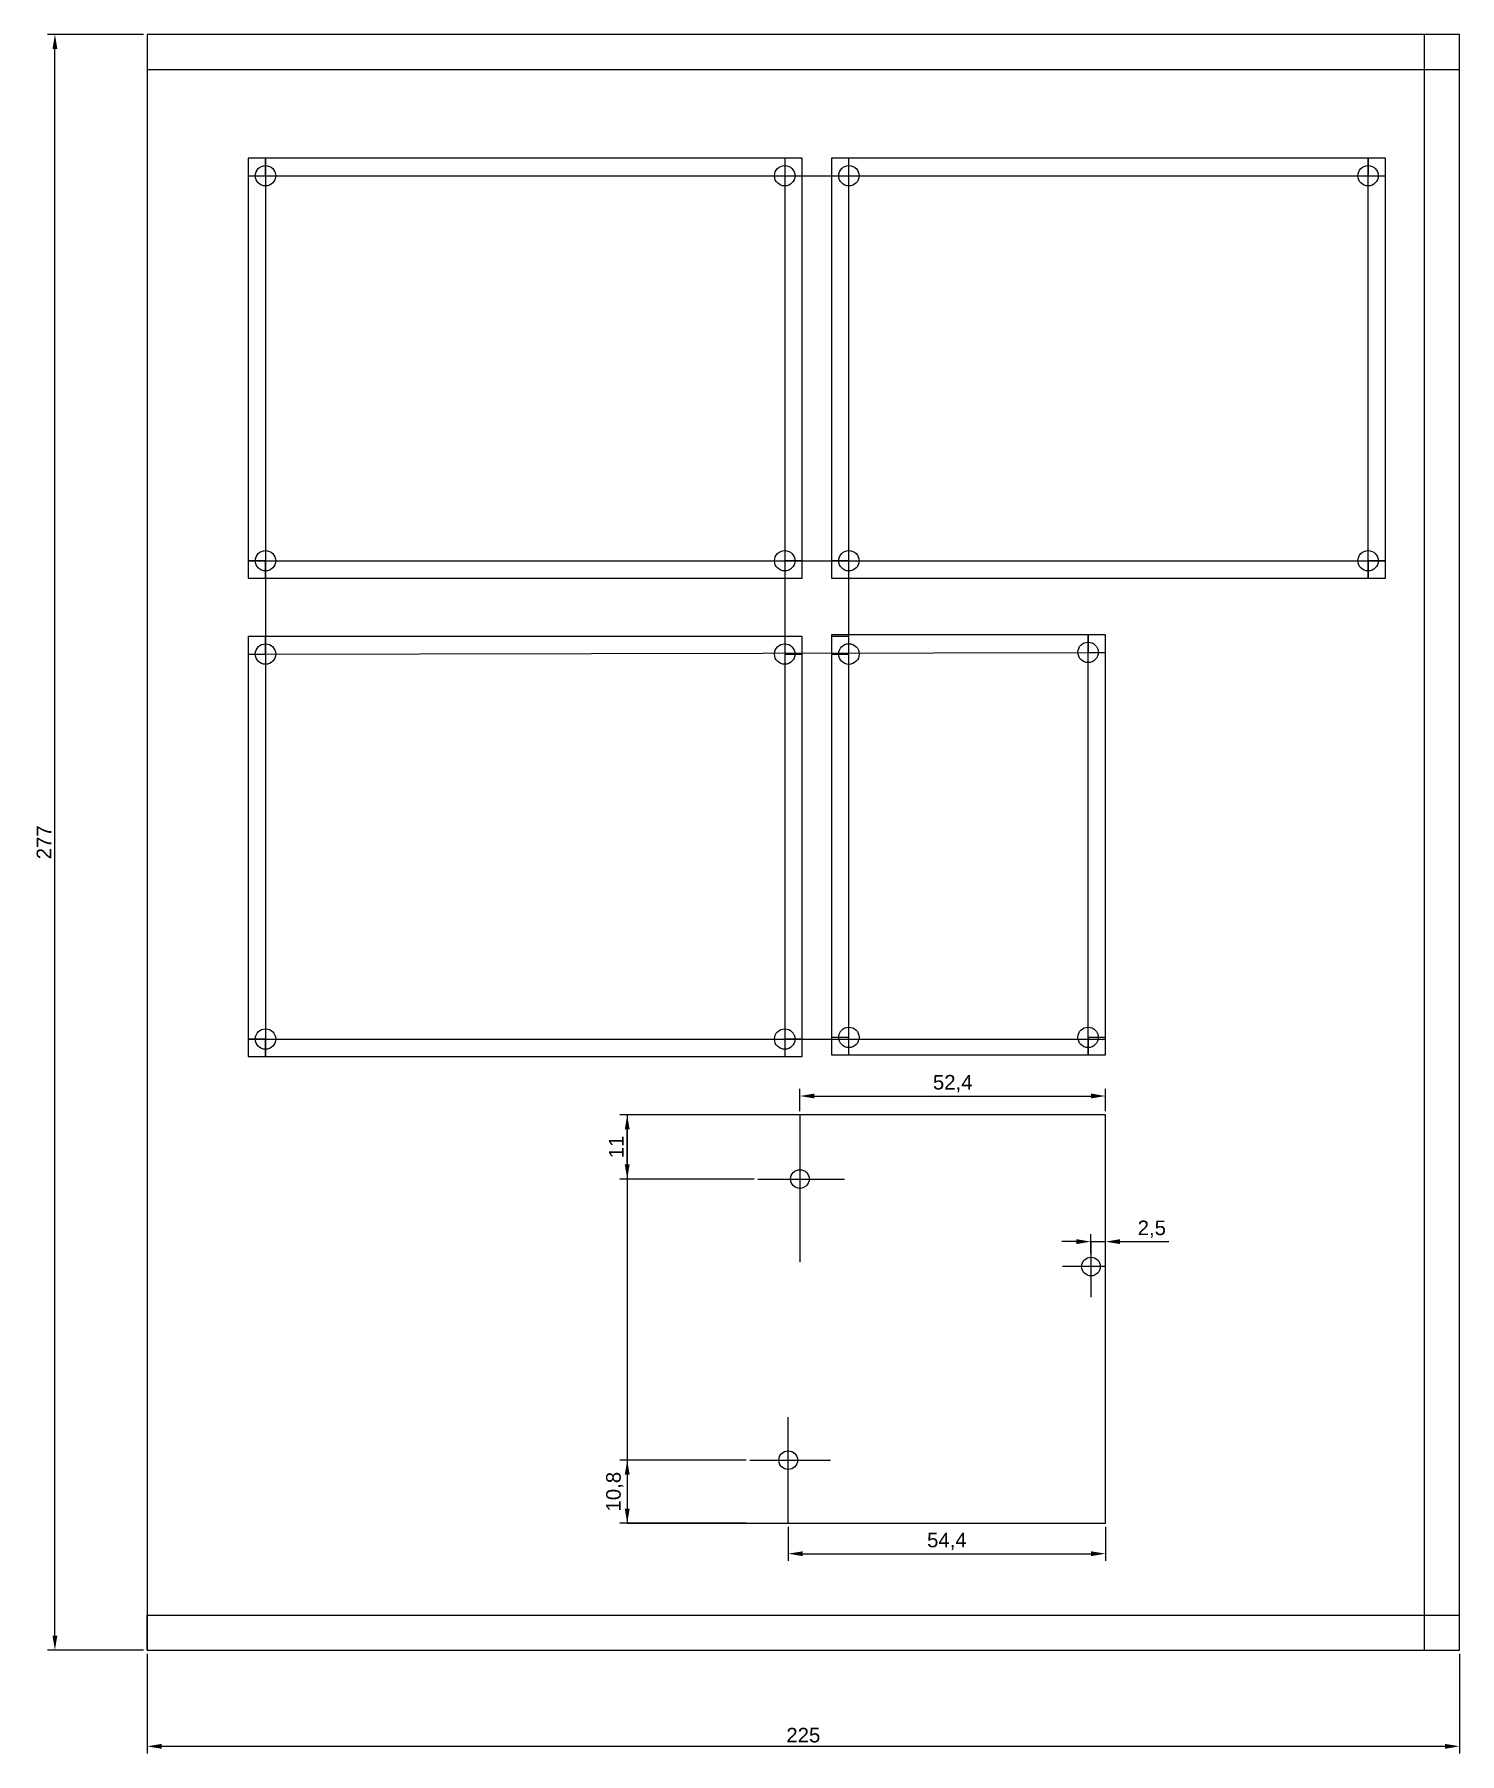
# Model space of a CAD drawing. Header units: millimetres. Extents: x -19 to 225, y -18 to 277.
import ezdxf

# ---------------------------------------------------------------- set-up
doc = ezdxf.new("R2010")
doc.units = ezdxf.units.MM
for name, color, linetype in [('board', 3, 'Continuous'), ('Dimntion', 4, 'Continuous'), ('Hole', 7, 'Continuous')]:
    doc.layers.add(name, color=color, linetype=linetype)
doc.styles.get("Standard").update_dxf_attribs({"font": 'arial.ttf'})
doc.dimstyles.new('ISO-25', dxfattribs={"dimtxt": 2.5, "dimasz": 2.5, "dimexe": 1.25, "dimexo": 0.625, "dimtad": 1, "dimtxsty": 'Standard', "dimcen": 2.5, "dimadec": 0, "dimazin": 0, "dimtfac": 1, "dimtmove": 0, "dimatfit": 3, "dimfxl": 1, "dimarcsym": 0})

# ---------------------------------------------------------------- blocks, each defined once
blk = doc.blocks.new('*D1')
at = {"layer": 'Defpoints', "color": 0, "transparency": 16777216}
for p in [(0, 0), (225, 0), (225, -16.48)]:
    blk.add_point(p, dxfattribs=at)
at = {"layer": 'Dimntion', "color": 0, "lineweight": -2, "transparency": 16777216}
for p, q in [((0, -0.62), (0, -17.73)), ((225, -0.62), (225, -17.73)), ((2.5, -16.48), (222.5, -16.48))]:
    blk.add_line(p, q, dxfattribs=at)
at = {"layer": 'Dimntion', "color": 0, "transparency": 16777216}
for points in [[(2.5, -16.07), (2.5, -16.9), (0, -16.48)], [(222.5, -16.07), (222.5, -16.9), (225, -16.48)]]:
    blk.add_solid(points, dxfattribs=at)
at = {"layer": 'Dimntion', "color": 0, "transparency": 16777216, "insert": (112.5, -14.58), "char_height": 2.5, "attachment_point": 5}
blk.add_mtext('225', dxfattribs=at)
blk = doc.blocks.new('*D2')
at = {"layer": 'Defpoints', "color": 0, "transparency": 16777216}
for p in [(-15.79, 277), (0, 277), (0, 0)]:
    blk.add_point(p, dxfattribs=at)
at = {"layer": 'Dimntion', "color": 0, "lineweight": -2, "transparency": 16777216}
for p, q in [((-0.63, 277), (-17.04, 277)), ((-15.79, 2.5), (-15.79, 274.5)), ((-0.63, 0), (-17.04, 0))]:
    blk.add_line(p, q, dxfattribs=at)
at = {"layer": 'Dimntion', "color": 0, "transparency": 16777216}
for points in [[(-16.21, 274.5), (-15.37, 274.5), (-15.79, 277)], [(-16.21, 2.5), (-15.37, 2.5), (-15.79, 0)]]:
    blk.add_solid(points, dxfattribs=at)
at = {"layer": 'Dimntion', "color": 0, "transparency": 16777216, "insert": (-17.67, 138.5), "char_height": 2.5, "attachment_point": 5, "rotation": 90}
blk.add_mtext('277', dxfattribs=at)
blk = doc.blocks.new('*D3')
at = {"layer": 'Defpoints', "color": 0, "transparency": 16777216}
for p in [(164.31, 95), (111.91, 91.77), (164.31, 91.77)]:
    blk.add_point(p, dxfattribs=at)
at = {"layer": 'Dimntion', "color": 0, "lineweight": -2, "transparency": 16777216}
for p, q in [((111.91, 92.39), (111.91, 96.25)), ((114.41, 95), (161.81, 95)), ((164.31, 92.39), (164.31, 96.25))]:
    blk.add_line(p, q, dxfattribs=at)
at = {"layer": 'Dimntion', "color": 0, "transparency": 16777216}
for points in [[(114.41, 95.42), (114.41, 94.59), (111.91, 95)], [(161.81, 95.42), (161.81, 94.59), (164.31, 95)]]:
    blk.add_solid(points, dxfattribs=at)
at = {"layer": 'Dimntion', "color": 0, "transparency": 16777216, "insert": (138.11, 97.13), "char_height": 2.5, "attachment_point": 5}
blk.add_mtext('52,4', dxfattribs=at)
blk = doc.blocks.new('*D4')
at = {"layer": 'Defpoints', "color": 0, "transparency": 16777216}
for p in [(164.31, 70.04), (164.31, 70.04), (161.81, 67.37)]:
    blk.add_point(p, dxfattribs=at)
at = {"layer": 'Dimntion', "color": 0, "lineweight": -2, "transparency": 16777216}
for p, q in [((161.81, 67.99), (161.81, 71.29)), ((164.31, 70.67), (164.31, 71.29)), ((159.31, 70.04), (156.81, 70.04)), ((161.81, 70.04), (164.31, 70.04)), ((166.81, 70.04), (175.17, 70.04))]:
    blk.add_line(p, q, dxfattribs=at)
at = {"layer": 'Dimntion', "color": 0, "transparency": 16777216}
for points in [[(159.31, 70.46), (159.31, 69.62), (161.81, 70.04)], [(166.81, 70.46), (166.81, 69.62), (164.31, 70.04)]]:
    blk.add_solid(points, dxfattribs=at)
at = {"layer": 'Dimntion', "color": 0, "transparency": 16777216, "insert": (172.24, 72.17), "char_height": 2.5, "attachment_point": 5}
blk.add_mtext('2,5', dxfattribs=at)
blk = doc.blocks.new('*D5')
at = {"layer": 'Defpoints', "color": 0, "transparency": 16777216}
for p in [(109.91, 21.77), (164.31, 21.77), (164.31, 16.54)]:
    blk.add_point(p, dxfattribs=at)
at = {"layer": 'Dimntion', "color": 0, "lineweight": -2, "transparency": 16777216}
for p, q in [((109.91, 21.14), (109.91, 15.29)), ((164.31, 21.14), (164.31, 15.29)), ((112.41, 16.54), (161.81, 16.54))]:
    blk.add_line(p, q, dxfattribs=at)
at = {"layer": 'Dimntion', "color": 0, "transparency": 16777216}
for points in [[(112.41, 16.95), (112.41, 16.12), (109.91, 16.54)], [(161.81, 16.95), (161.81, 16.12), (164.31, 16.54)]]:
    blk.add_solid(points, dxfattribs=at)
at = {"layer": 'Dimntion', "color": 0, "transparency": 16777216, "insert": (137.11, 18.66), "char_height": 2.5, "attachment_point": 5}
blk.add_mtext('54,4', dxfattribs=at)
blk = doc.blocks.new('*D6')
at = {"layer": 'Defpoints', "color": 0, "transparency": 16777216}
for p in [(103.3, 32.57), (82.31, 21.77), (103.3, 21.77)]:
    blk.add_point(p, dxfattribs=at)
at = {"layer": 'Dimntion', "color": 0, "lineweight": -2, "transparency": 16777216}
for p, q in [((102.68, 32.57), (81.06, 32.57)), ((82.31, 30.07), (82.31, 24.27)), ((102.68, 21.77), (81.06, 21.77))]:
    blk.add_line(p, q, dxfattribs=at)
at = {"layer": 'Dimntion', "color": 0, "transparency": 16777216}
for points in [[(81.89, 30.07), (82.73, 30.07), (82.31, 32.57)], [(81.89, 24.27), (82.73, 24.27), (82.31, 21.77)]]:
    blk.add_solid(points, dxfattribs=at)
at = {"layer": 'Dimntion', "color": 0, "transparency": 16777216, "insert": (80.18, 27.17), "char_height": 2.5, "attachment_point": 5, "rotation": 90}
blk.add_mtext('10,8', dxfattribs=at)
blk = doc.blocks.new('*D7')
at = {"layer": 'Defpoints', "color": 0, "transparency": 16777216}
for p in [(82.31, 91.77), (104.72, 91.77), (104.72, 80.77)]:
    blk.add_point(p, dxfattribs=at)
at = {"layer": 'Dimntion', "color": 0, "lineweight": -2, "transparency": 16777216}
for p, q in [((104.1, 91.77), (81.06, 91.77)), ((82.31, 83.27), (82.31, 89.27)), ((104.1, 80.77), (81.06, 80.77))]:
    blk.add_line(p, q, dxfattribs=at)
at = {"layer": 'Dimntion', "color": 0, "transparency": 16777216}
for points in [[(81.89, 89.27), (82.73, 89.27), (82.31, 91.77)], [(81.89, 83.27), (82.73, 83.27), (82.31, 80.77)]]:
    blk.add_solid(points, dxfattribs=at)
at = {"layer": 'Dimntion', "color": 0, "transparency": 16777216, "insert": (80.43, 86.27), "char_height": 2.5, "attachment_point": 5, "rotation": 90}
blk.add_mtext('11', dxfattribs=at)

msp = doc.modelspace()

# ---------------------------------------------------------------- linework, layer by layer
for p, q in [((0, 277), (0, 271)), ((219, 0), (219, 277)), ((0, 271), (225, 271)), ((0, 265), (0, 259)), ((20.311, 255.77), (20.311, 101.77)), ((109.311, 255.77), (109.311, 101.77)), ((120.311, 102.06), (120.311, 255.77)), ((209.311, 183.77), (209.311, 255.77)), ((17.311, 252.77), (212.311, 252.77)), ((17.311, 186.77), (212.311, 186.77)), ((161.311, 102.06), (161.311, 174.06)), ((17.311, 170.77), (164.311, 171.06)), ((17.311, 104.77), (164.311, 104.77)), ((111.911, 91.77), (111.911, 66.543)), ((104.725, 80.77), (119.564, 80.77)), ((161.811, 70.042), (161.811, 60.525)), ((164.311, 65.77), (156.941, 65.77)), ((109.911, 21.77), (109.911, 39.954)), ((103.305, 32.57), (117.164, 32.57)), ((0, 0), (0, 6)), ((0, 6), (225, 6))]:
    msp.add_line(p, q)
msp.add_lwpolyline([(225, 0), (225, 277), (0, 277), (0, 0)], close=True)
at = {"layer": 'board'}
for points in [[(17.311, 183.77), (112.311, 183.77), (112.311, 255.77), (17.311, 255.77)], [(20.311, 252.77), (20.311, 255.77), (17.311, 255.77), (17.311, 252.77)], [(112.311, 252.77), (112.311, 255.77), (109.311, 255.77), (109.311, 252.77)], [(117.311, 183.77), (212.311, 183.77), (212.311, 255.77), (117.311, 255.77)], [(120.311, 252.77), (120.311, 255.77), (117.311, 255.77), (117.311, 252.77)], [(212.311, 252.77), (212.311, 255.77), (209.311, 255.77), (209.311, 252.77)], [(20.311, 183.77), (20.311, 186.77), (17.311, 186.77), (17.311, 183.77)], [(112.311, 183.77), (112.311, 186.77), (109.311, 186.77), (109.311, 183.77)], [(120.311, 183.77), (120.311, 186.77), (117.311, 186.77), (117.311, 183.77)], [(212.311, 183.77), (212.311, 186.77), (209.311, 186.77), (209.311, 183.77)], [(164.311, 102.06), (164.311, 174.06), (117.311, 174.06), (117.311, 102.06)], [(164.311, 171.06), (164.311, 174.06), (161.311, 174.06), (161.311, 171.06)], [(17.311, 101.77), (112.311, 101.77), (112.311, 173.77), (17.311, 173.77)], [(20.311, 170.77), (20.311, 173.77), (17.311, 173.77), (17.311, 170.77)], [(112.311, 170.77), (112.311, 173.77), (109.311, 173.77), (109.311, 170.77)], [(120.311, 170.77), (120.311, 173.77), (117.311, 173.77), (117.311, 170.77)], [(20.311, 101.77), (20.311, 104.77), (17.311, 104.77), (17.311, 101.77)], [(112.311, 101.77), (112.311, 104.77), (109.311, 104.77), (109.311, 101.77)], [(120.311, 102.06), (120.311, 105.06), (117.311, 105.06), (117.311, 102.06)], [(164.311, 102.06), (164.311, 105.06), (161.311, 105.06), (161.311, 102.06)], [(164.311, 21.77), (164.311, 91.77), (82.311, 91.77), (82.311, 21.77)]]:
    msp.add_lwpolyline(points, close=True, dxfattribs=at)
at = {"layer": 'Hole'}
for centre, radius in [((20.311, 252.76), 1.75), ((109.311, 252.76), 1.75), ((120.311, 252.76), 1.75), ((209.311, 252.76), 1.75), ((20.311, 186.76), 1.75), ((109.311, 186.76), 1.75), ((120.311, 186.76), 1.75), ((209.311, 186.76), 1.75), ((20.311, 170.77), 1.75), ((109.311, 170.77), 1.75), ((120.311, 170.77), 1.765), ((161.311, 171.06), 1.75), ((20.311, 104.77), 1.75), ((109.311, 104.77), 1.75), ((120.311, 105.06), 1.75), ((161.311, 105.06), 1.75), ((111.911, 80.77), 1.6), ((161.811, 65.77), 1.6), ((109.911, 32.57), 1.6)]:
    msp.add_circle(centre, radius, dxfattribs=at)

# ---------------------------------------------------------------- dimensions: what is measured, and where the dimension line sits
at = {"layer": 'Dimntion'}
for base, p1, p2, angle, picture, middle in [((-15.791, 277), (0, 0), (0, 277), 90, '*D2', (-17.671, 138.5)), ((82.311, 91.77), (104.725, 80.77), (104.725, 91.77), 90, '*D7', (80.431, 86.27)), ((82.311, 21.77), (103.305, 32.57), (103.305, 21.77), 90, '*D6', (80.184, 27.17)), ((225, -16.483), (0, 0), (225, 0), 180, '*D1', (112.5, -14.582))]:
    dim = msp.add_linear_dim(base=base, p1=p1, p2=p2, angle=angle, dimstyle='ISO-25', dxfattribs=at)
    dim.commit()
    dim.dimension.update_dxf_attribs({"geometry": picture, "text_midpoint": middle})
for base, p1, p2, picture, middle in [((164.311, 95.002), (111.911, 91.77), (164.311, 91.77), '*D3', (138.111, 97.129)), ((164.311, 70.042), (161.811, 67.37), (164.311, 70.042), '*D4', (172.243, 72.169)), ((164.311, 16.537), (109.911, 21.77), (164.311, 21.77), '*D5', (137.111, 18.659))]:
    dim = msp.add_linear_dim(base=base, p1=p1, p2=p2, dimstyle='ISO-25', dxfattribs=at)
    dim.commit()
    dim.dimension.update_dxf_attribs({"geometry": picture, "text_midpoint": middle})

doc.saveas('drawing.dxf')
